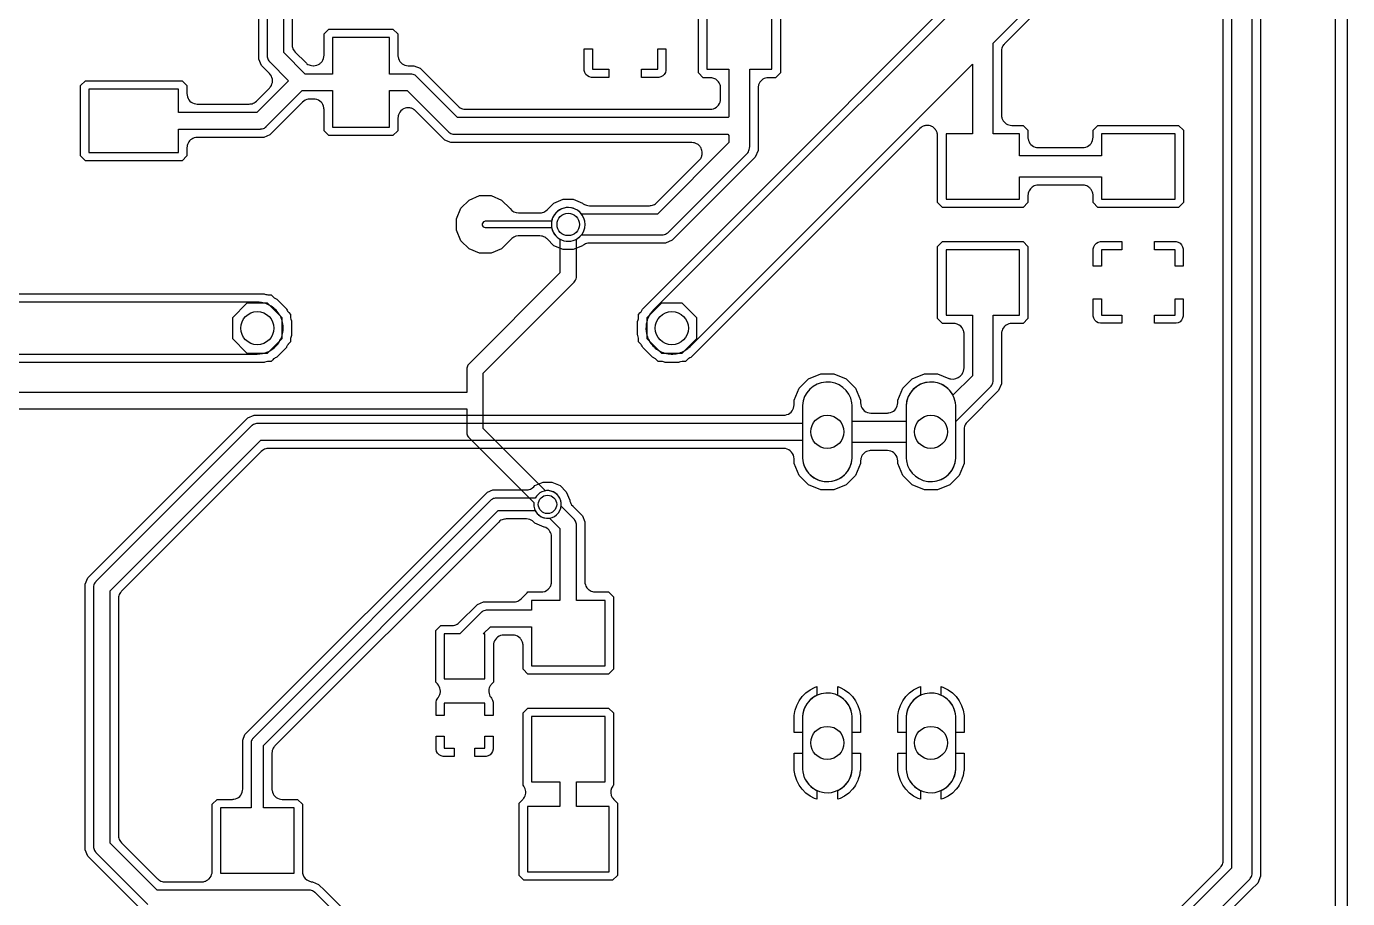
# Model space of a CAD drawing. Header units: millimetres. Extents: x 0 to 85.1, y 3.8 to 100.3.
# Drawn here: x 52.76 to 85.14, y 34.29 to 55.65 of the extents above; entities that cross this region are included whole.
import ezdxf

# ---------------------------------------------------------------- set-up
doc = ezdxf.new("R2010")
doc.units = ezdxf.units.MM

msp = doc.modelspace()

# ---------------------------------------------------------------- linework, layer by layer
at = {"layer": '16_copper'}
msp.add_lwpolyline([(50.503, 46.279), (63.551, 46.279), (63.551, 45.72), (63.552, 45.71), (63.552, 45.7, 0.132342), (63.589, 45.601), (63.595, 45.595, 0.018024), (63.604, 45.583), (63.61, 45.576), (65.198, 43.989), (65.195, 43.964, 1), (65.87, 43.92), (65.87, 43.964, 0.414214), (65.51, 44.279), (65.485, 44.276), (63.957, 45.804), (63.957, 47.16), (66.184, 49.386, 0.157846), (66.241, 49.498), (66.241, 49.506, 0.018059), (66.242, 49.521), (66.243, 49.53), (66.243, 50.441), (66.27, 50.456, 1), (65.81, 51.144), (65.767, 51.111, 0.493145), (65.81, 50.456), (65.837, 50.441), (65.837, 49.614), (63.61, 47.388), (63.604, 47.38), (63.597, 47.373, 0.132344), (63.553, 47.276), (63.553, 47.268, 0.018059), (63.552, 47.253), (63.551, 47.244), (63.551, 46.685), (50.419, 46.685)], format="xyb", dxfattribs=at)
for points in [[(59.03, 48.007), (59.03, 48.513), (58.673, 48.87), (58.167, 48.87), (57.81, 48.513), (57.81, 48.007), (58.167, 47.65), (58.673, 47.65)], [(69.19, 48.007), (69.19, 48.513), (68.833, 48.87), (68.327, 48.87), (67.97, 48.513), (67.97, 48.007), (68.327, 47.65), (68.833, 47.65)]]:
    msp.add_lwpolyline(points, close=True, dxfattribs=at)
for points in [[(72.492, 44.508, 0.349916), (73, 45.076), (73, 46.364), (72.992, 46.432, 0.893655), (71.78, 46.364), (71.78, 45.076), (71.788, 45.008, 0.38172), (72.424, 44.501)], [(75.032, 44.508, 0.349916), (75.54, 45.076), (75.54, 46.364), (75.532, 46.432, 0.893655), (74.32, 46.364), (74.32, 45.076), (74.328, 45.008, 0.38172), (74.964, 44.501)], [(72.492, 36.888, 0.349916), (73, 37.456), (73, 38.744), (72.992, 38.812, 0.893655), (71.78, 38.744), (71.78, 37.456), (71.788, 37.388, 0.38172), (72.424, 36.881)], [(75.032, 36.888, 0.349916), (75.54, 37.456), (75.54, 38.744), (75.532, 38.812, 0.893655), (74.32, 38.744), (74.32, 37.456), (74.328, 37.388, 0.38172), (74.964, 36.881)]]:
    msp.add_lwpolyline(points, format="xyb", close=True, dxfattribs=at)
at = {"layer": '1_copper'}
for points in [[(84.841, 5.804), (84.841, 98.336)], [(83.009, 81.371), (83.009, 34.834), (82.939, 34.665), (82.774, 34.5), (76.371, 28.097)], [(82.296, 81.175), (82.296, 35.03), (75.841, 28.575)]]:
    msp.add_lwpolyline(points, dxfattribs=at)
for points in [[(76.126, 28.141), (82.73, 34.745), (82.742, 34.76), (82.755, 34.775, 0.118893), (82.801, 34.885), (82.804, 34.925, 0.000218), (82.804, 34.925), (82.804, 81.28)], [(75.83, 28.854), (82.017, 35.041), (82.029, 35.056), (82.042, 35.07, 0.118893), (82.088, 35.18), (82.091, 35.22, 0.000218), (82.091, 35.22), (82.091, 80.985)], [(69.434, 56.399), (69.434, 54.599), (69.98, 54.599), (69.98, 53.432), (69.958, 53.419), (69.955, 53.416), (63.33, 53.416), (62.323, 54.424), (62.315, 54.43), (62.308, 54.437, 0.132344), (62.211, 54.481), (62.203, 54.481, 0.018059), (62.188, 54.482), (62.179, 54.483), (61.66, 54.483), (61.66, 55.38), (60.26, 55.38), (60.26, 54.483), (59.596, 54.483), (59.07, 55.009), (59.07, 61.275)], [(59.275, 61.356), (59.275, 55.199), (59.277, 55.18), (59.278, 55.16, 0.118891), (59.324, 55.05), (59.349, 55.02), (59.35, 55.02), (59.35, 55.02), (59.607, 54.763), (59.622, 54.75), (59.636, 54.737, 0.115994), (59.746, 54.691), (59.786, 54.688, 0.000218), (59.786, 54.688), (59.801, 54.688, 0.158205), (59.95, 54.737), (59.964, 54.749), (59.98, 54.762, 0.158654), (60.052, 54.902), (60.055, 54.942, 0.00044), (60.055, 54.942), (60.055, 55.465), (60.175, 55.585), (61.745, 55.585), (61.865, 55.465), (61.865, 54.942), (61.867, 54.921), (61.868, 54.903, 0.325016), (62.079, 54.691), (62.119, 54.688, 0.00044), (62.119, 54.688), (62.26, 54.688), (62.41, 54.626), (63.341, 53.696), (63.355, 53.683), (63.37, 53.67, 0.118893), (63.48, 53.624), (63.52, 53.621, 0.000218), (63.52, 53.621), (69.521, 53.621), (69.541, 53.623), (69.56, 53.624, 0.325016), (69.772, 53.835), (69.775, 53.875, 0.00044), (69.775, 53.875), (69.775, 54.14), (69.774, 54.159), (69.772, 54.179, 0.079055), (69.747, 54.255), (69.738, 54.27), (69.727, 54.289, 0.199138), (69.561, 54.391), (69.521, 54.394, 0.00044), (69.521, 54.394), (69.349, 54.394), (69.229, 54.514), (69.229, 56.488)], [(71.239, 56.484), (71.239, 54.514), (71.119, 54.394), (70.947, 54.394), (70.927, 54.392), (70.908, 54.391, 0.282173), (70.706, 54.219), (70.701, 54.198), (70.696, 54.181, 0.000439), (70.696, 54.18), (70.693, 54.14, 0.00044), (70.693, 54.14), (70.693, 52.614), (70.623, 52.445), (68.589, 50.411), (68.42, 50.341), (66.559, 50.341), (66.54, 50.339), (66.52, 50.338, 0.110944), (66.41, 50.293), (66.393, 50.278), (66.163, 50.183), (65.917, 50.183), (65.69, 50.277), (65.522, 50.444), (65.508, 50.457), (65.493, 50.47, 0.118893), (65.383, 50.516), (65.343, 50.519, 0.000218), (65.343, 50.519), (64.824, 50.519), (64.815, 50.518, 0.224704), (64.619, 50.414), (64.618, 50.413), (64.407, 50.202), (64.148, 50.095), (63.868, 50.095), (63.609, 50.202), (63.41, 50.401), (63.303, 50.66), (63.303, 50.94), (63.41, 51.199), (63.609, 51.398), (63.868, 51.505), (64.148, 51.505), (64.407, 51.398), (64.618, 51.187), (64.618, 51.186, 0.240727), (64.824, 51.081), (65.343, 51.081), (65.362, 51.083), (65.382, 51.084, 0.118891), (65.492, 51.13), (65.522, 51.155), (65.522, 51.156), (65.522, 51.156), (65.69, 51.323), (65.917, 51.417), (66.163, 51.417), (66.393, 51.322), (66.395, 51.321), (66.41, 51.308, 0.118893), (66.52, 51.262), (66.559, 51.259, 0.000218), (66.559, 51.259), (68.034, 51.259), (68.053, 51.261), (68.073, 51.262, 0.118894), (68.183, 51.307), (68.213, 51.333), (68.213, 51.333), (68.213, 51.333), (69.251, 52.371), (69.264, 52.387), (69.277, 52.401), (69.277, 52.401), (69.277, 52.401), (69.286, 52.416), (69.298, 52.435, 0.039464), (69.313, 52.472), (69.317, 52.49), (69.322, 52.511), (69.322, 52.511), (69.322, 52.511), (69.324, 52.529), (69.325, 52.55, 0.118225), (69.298, 52.666), (69.298, 52.666), (69.298, 52.666, 0.039027), (69.277, 52.7), (69.277, 52.7), (69.277, 52.7), (69.265, 52.714), (69.252, 52.73, 0.000222), (69.251, 52.73), (69.237, 52.742), (69.221, 52.756, 0.039465), (69.187, 52.777), (69.17, 52.784), (69.151, 52.792), (69.151, 52.792), (69.151, 52.792, 0.039025), (69.112, 52.802), (69.112, 52.802), (69.112, 52.802), (69.072, 52.805, 0.000658), (69.071, 52.805), (63.165, 52.805), (63.015, 52.867), (62.864, 53.017), (62.864, 53.018), (62.299, 53.583), (62.282, 53.597), (62.269, 53.609), (62.268, 53.609), (62.268, 53.609, 0.039245), (62.234, 53.63), (62.217, 53.637), (62.198, 53.645, 0.039244), (62.159, 53.654), (62.159, 53.654), (62.159, 53.654, 0.157979), (62.004, 53.63), (62.004, 53.63), (62.004, 53.63, 0.039027), (61.97, 53.609), (61.97, 53.609), (61.97, 53.609, 0.15798), (61.878, 53.483), (61.878, 53.483), (61.878, 53.483, 0.039025), (61.868, 53.444), (61.868, 53.444), (61.868, 53.444), (61.865, 53.404, 0.000658), (61.865, 53.404), (61.865, 53.095), (61.745, 52.975), (60.175, 52.975), (60.055, 53.095), (60.055, 53.618), (60.053, 53.637), (60.052, 53.657, 0.325016), (59.841, 53.869), (59.801, 53.872), (59.801, 53.872), (59.801, 53.872), (59.71, 53.872, 0.158205), (59.561, 53.823), (59.531, 53.798), (59.531, 53.797), (59.531, 53.797), (58.727, 52.994), (58.577, 52.932), (56.949, 52.932), (56.929, 52.93), (56.91, 52.929, 0.282173), (56.708, 52.757), (56.703, 52.736), (56.698, 52.718, 0.000439), (56.698, 52.718), (56.695, 52.678, 0.00044), (56.695, 52.678), (56.695, 52.48), (56.575, 52.36), (54.205, 52.36), (54.085, 52.48), (54.085, 54.2), (54.205, 54.32), (56.575, 54.32), (56.695, 54.2), (56.695, 54.002), (56.697, 53.982), (56.698, 53.963, 0.325016), (56.909, 53.751), (56.949, 53.748, 0.00044), (56.949, 53.748), (58.222, 53.748), (58.241, 53.75), (58.261, 53.751, 0.118891), (58.371, 53.797), (58.401, 53.822), (58.401, 53.823), (58.401, 53.823), (58.717, 54.138), (58.73, 54.154), (58.743, 54.168, 0.325016), (58.743, 54.467), (58.717, 54.497, 0.000439), (58.717, 54.498), (58.521, 54.694), (58.459, 54.844), (58.459, 61.001)], [(58.664, 61.191), (58.664, 54.925), (58.665, 54.915), (58.665, 54.905, 0.132342), (58.702, 54.806), (58.708, 54.8, 0.018024), (58.717, 54.788), (58.723, 54.781), (59.187, 54.318), (58.412, 53.543), (56.49, 53.543), (56.49, 54.115), (54.29, 54.115), (54.29, 52.565), (56.49, 52.565), (56.49, 53.137), (58.496, 53.137), (58.506, 53.138), (58.516, 53.138, 0.132342), (58.615, 53.175), (58.621, 53.181, 0.018024), (58.633, 53.19), (58.64, 53.196), (59.52, 54.077), (60.26, 54.077), (60.26, 53.18), (61.66, 53.18), (61.66, 54.077), (62.095, 54.077), (63.102, 53.069), (63.11, 53.063), (63.117, 53.056, 0.132344), (63.214, 53.012), (63.222, 53.012, 0.018059), (63.237, 53.011), (63.246, 53.01), (69.951, 53.01), (69.98, 52.981), (69.98, 52.81), (68.224, 51.054), (66.365, 51.054), (66.351, 51.073, 0.621841), (65.635, 50.881), (65.634, 50.876), (64.008, 50.876), (63.986, 50.873, 0.866051), (64.008, 50.724), (65.634, 50.724), (65.635, 50.719, 0.621841), (66.351, 50.527), (66.365, 50.546), (68.329, 50.546), (68.348, 50.548), (68.368, 50.549, 0.118891), (68.478, 50.594), (68.508, 50.62), (68.509, 50.62), (68.509, 50.62), (70.414, 52.525), (70.426, 52.54), (70.439, 52.555, 0.118893), (70.485, 52.665), (70.488, 52.705, 0.000218), (70.488, 52.705), (70.488, 54.599), (71.034, 54.599), (71.034, 56.399)], [(79.579, 58.071), (76.733, 55.225), (76.721, 55.21), (76.708, 55.196, 0.118893), (76.662, 55.086), (76.659, 55.046, 0.000218), (76.659, 55.046), (76.659, 53.481), (76.661, 53.46), (76.662, 53.442, 0.000439), (76.662, 53.441), (76.667, 53.421), (76.671, 53.403, 0.282171), (76.873, 53.23), (76.913, 53.227, 0.00044), (76.913, 53.227), (77.186, 53.227), (77.306, 53.107), (77.306, 52.935), (77.308, 52.915), (77.31, 52.896, 0.325016), (77.52, 52.684), (77.56, 52.681, 0.00044), (77.56, 52.681), (78.65, 52.681), (78.669, 52.683), (78.689, 52.684, 0.325016), (78.9, 52.895), (78.904, 52.935, 0.00044), (78.904, 52.935), (78.904, 53.107), (79.024, 53.227), (80.996, 53.227), (81.116, 53.107), (81.116, 51.337), (80.996, 51.217), (79.024, 51.217), (78.904, 51.337), (78.904, 51.509), (78.902, 51.529), (78.9, 51.548, 0.079055), (78.876, 51.624), (78.866, 51.64), (78.855, 51.658, 0.000438), (78.855, 51.658), (78.843, 51.672), (78.83, 51.688, 0.000439), (78.829, 51.688), (78.815, 51.7), (78.799, 51.714, 0.118668), (78.69, 51.76), (78.65, 51.763, 0.00044), (78.65, 51.763), (77.56, 51.763), (77.541, 51.761), (77.521, 51.76, 0.240266), (77.334, 51.625), (77.326, 51.605), (77.319, 51.588, 0.039685), (77.31, 51.549), (77.306, 51.509, 0.00044), (77.306, 51.509), (77.306, 51.337), (77.186, 51.217), (75.214, 51.217), (75.094, 51.337), (75.094, 52.972), (75.092, 52.992), (75.09, 53.012, 0.039465), (75.081, 53.051), (75.074, 53.068), (75.066, 53.087), (75.066, 53.087), (75.066, 53.088), (75.057, 53.102), (75.045, 53.121, 0.00022), (75.045, 53.122), (75.033, 53.135), (75.019, 53.152, 0.078834), (74.955, 53.199), (74.935, 53.207), (74.919, 53.214), (74.918, 53.214), (74.918, 53.214, 0.118223), (74.8, 53.223), (74.78, 53.218), (74.762, 53.214), (74.762, 53.214), (74.762, 53.214), (74.741, 53.206), (74.725, 53.199), (74.725, 53.199), (74.725, 53.199, 0.039248), (74.691, 53.178), (74.66, 53.152, 0.000659), (74.66, 53.152), (69.056, 47.548), (69.041, 47.542, 0.098505), (68.959, 47.487), (68.917, 47.445), (68.859, 47.445, 0.01885), (68.84, 47.445), (68.83, 47.443, 0.063078), (68.762, 47.426), (68.747, 47.42), (68.413, 47.42), (68.398, 47.426, 0.098493), (68.301, 47.445), (68.243, 47.445), (68.201, 47.487, 0.018859), (68.187, 47.5), (68.179, 47.506, 0.063069), (68.119, 47.542), (68.104, 47.548), (67.868, 47.784), (67.862, 47.799, 0.098505), (67.807, 47.881), (67.765, 47.923), (67.765, 47.981, 0.01885), (67.765, 48), (67.763, 48.01, 0.063078), (67.746, 48.078), (67.74, 48.093), (67.74, 48.427), (67.746, 48.442, 0.098493), (67.765, 48.539), (67.765, 48.597), (67.807, 48.639, 0.018859), (67.82, 48.653), (67.826, 48.661, 0.063069), (67.862, 48.721), (67.868, 48.736), (77.953, 58.821)], [(78.232, 58.81), (68.131, 48.709), (68.089, 48.662), (68.051, 48.612), (68.024, 48.566, 0.17957), (67.959, 48.13), (67.97, 48.084, 0.055422), (68.023, 47.954), (68.024, 47.953, 0.124665), (68.237, 47.725), (68.273, 47.705, 0.055845), (68.403, 47.65), (68.409, 47.648, 0.124664), (68.721, 47.641), (68.755, 47.65, 0.056163), (68.886, 47.704), (68.896, 47.709, 0.04965), (68.999, 47.782), (69.029, 47.811), (75.946, 54.728), (75.946, 53.022), (75.299, 53.022), (75.299, 51.422), (77.102, 51.422), (77.102, 51.968), (79.109, 51.968), (79.109, 51.422), (80.912, 51.422), (80.912, 53.022), (79.109, 53.022), (79.109, 52.476), (77.102, 52.476), (77.102, 53.022), (76.454, 53.022), (76.454, 55.236), (79.316, 58.098)], [(55.649, 33.944), (54.264, 35.329), (54.202, 35.479), (54.202, 41.991), (54.264, 42.141), (58.189, 46.066), (58.339, 46.128), (71.321, 46.128), (71.341, 46.13), (71.361, 46.131, 0.325016), (71.572, 46.342), (71.575, 46.382, 0.00044), (71.575, 46.382), (71.575, 46.492), (71.699, 46.791), (71.929, 47.02), (72.228, 47.144), (72.552, 47.144), (72.851, 47.02), (73.081, 46.791), (73.205, 46.492), (73.205, 46.433, 0.36847), (73.418, 46.182), (73.458, 46.179, 0.00044), (73.459, 46.179), (73.861, 46.179), (73.881, 46.181), (73.901, 46.182, 0.325016), (74.112, 46.393), (74.115, 46.433), (74.115, 46.433), (74.115, 46.433), (74.115, 46.492), (74.239, 46.791), (74.469, 47.02), (74.768, 47.144), (75.092, 47.144), (75.369, 47.03), (75.378, 47.027, 0.029669), (75.407, 47.017), (75.416, 47.016, 0.23562), (75.646, 47.085), (75.667, 47.106, 0.158205), (75.738, 47.245), (75.741, 47.285, 0.0002), (75.741, 47.285), (75.741, 48.119), (75.74, 48.138), (75.738, 48.158, 0.079055), (75.713, 48.234), (75.704, 48.25), (75.693, 48.268, 0.199138), (75.527, 48.37), (75.487, 48.373, 0.00044), (75.487, 48.373), (75.214, 48.373), (75.094, 48.493), (75.094, 50.263), (75.214, 50.383), (77.186, 50.383), (77.306, 50.263), (77.306, 48.493), (77.186, 48.373), (76.913, 48.373), (76.893, 48.371), (76.874, 48.37, 0.282173), (76.672, 48.198), (76.667, 48.177), (76.662, 48.16, 0.000439), (76.662, 48.159), (76.659, 48.119, 0.00044), (76.659, 48.119), (76.659, 46.899), (76.589, 46.73), (75.819, 45.96), (75.806, 45.945), (75.794, 45.93, 0.118893), (75.748, 45.82), (75.745, 45.78, 0.000218), (75.745, 45.78), (75.745, 44.948), (75.621, 44.649), (75.391, 44.42), (75.092, 44.296), (74.768, 44.296), (74.469, 44.42), (74.239, 44.649), (74.115, 44.948), (74.115, 45.007, 0.36847), (73.902, 45.258), (73.862, 45.261, 0.00044), (73.861, 45.261), (73.459, 45.261), (73.439, 45.259), (73.419, 45.258, 0.282173), (73.217, 45.086), (73.212, 45.065), (73.208, 45.048, 0.000439), (73.208, 45.047), (73.205, 45.007), (73.205, 45.007), (73.205, 45.007), (73.205, 44.948), (73.081, 44.649), (72.851, 44.42), (72.552, 44.296), (72.228, 44.296), (71.929, 44.42), (71.699, 44.649), (71.575, 44.948), (71.575, 45.058, 0.36847), (71.362, 45.309), (71.322, 45.312, 0.00044), (71.321, 45.312), (58.694, 45.312), (58.675, 45.31), (58.655, 45.309, 0.118891), (58.545, 45.263), (58.515, 45.238), (58.515, 45.237), (58.515, 45.237), (55.093, 41.815), (55.08, 41.8), (55.067, 41.786, 0.118893), (55.021, 41.676), (55.018, 41.636, 0.000218), (55.018, 41.636), (55.018, 35.834), (55.02, 35.815), (55.021, 35.795, 0.118891), (55.067, 35.685), (55.092, 35.655), (55.093, 35.655), (55.093, 35.655), (55.975, 34.773), (55.99, 34.76), (56.004, 34.747, 0.118893), (56.114, 34.701), (56.154, 34.698, 0.000218), (56.154, 34.698), (57.059, 34.698), (57.079, 34.7), (57.099, 34.701, 0.079055), (57.175, 34.726), (57.191, 34.736), (57.208, 34.746, 0.000438), (57.209, 34.747), (57.223, 34.759), (57.239, 34.772, 0.158654), (57.31, 34.912), (57.314, 34.952, 0.00044), (57.314, 34.952), (57.314, 36.597), (57.434, 36.717), (57.809, 36.717), (57.828, 36.719), (57.848, 36.72, 0.325016), (58.059, 36.931), (58.063, 36.971, 0.00044), (58.063, 36.971), (58.063, 38.171), (58.117, 38.302), (64.06, 44.245), (64.191, 44.299), (65.017, 44.299), (65.036, 44.301), (65.056, 44.302, 0.118891), (65.166, 44.348), (65.196, 44.374), (65.196, 44.374), (65.197, 44.374), (65.225, 44.402), (65.424, 44.484), (65.64, 44.484), (65.839, 44.402), (65.992, 44.249), (66.078, 44.042), (66.078, 44.042, 0.077956), (66.102, 43.967), (66.102, 43.967), (66.102, 43.967, 0.039247), (66.123, 43.933), (66.149, 43.903), (66.149, 43.902), (66.149, 43.902), (66.236, 43.816), (66.386, 43.665), (66.448, 43.515), (66.448, 42.051), (66.45, 42.031), (66.451, 42.012, 0.158204), (66.522, 41.872), (66.522, 41.872), (66.522, 41.872, 0.038807), (66.552, 41.846), (66.553, 41.846), (66.553, 41.846, 0.118222), (66.662, 41.8), (66.702, 41.797, 0.00044), (66.702, 41.797), (67.026, 41.797), (67.146, 41.677), (67.146, 39.907), (67.026, 39.787), (65.054, 39.787), (64.934, 39.907), (64.934, 40.486), (64.932, 40.505), (64.93, 40.525, 0.039686), (64.921, 40.564), (64.914, 40.581), (64.906, 40.601, 0.039686), (64.885, 40.635), (64.873, 40.649), (64.86, 40.665, 0.158654), (64.72, 40.737), (64.68, 40.74, 0.00044), (64.68, 40.74), (64.459, 40.74), (64.439, 40.738), (64.42, 40.737, 0.325016), (64.208, 40.526), (64.205, 40.486, 0.00044), (64.205, 40.486), (64.205, 39.585), (64.166, 39.546), (64.152, 39.53), (64.14, 39.516, 0.000375), (64.14, 39.516), (64.129, 39.498), (64.12, 39.482), (64.119, 39.482), (64.119, 39.482, 0.263072), (64.14, 39.218), (64.14, 39.218), (64.14, 39.217), (64.158, 39.196), (64.186, 39.147), (64.2, 39.096), (64.2, 38.774), (64, 38.774), (64, 39.07), (63, 39.07), (63, 38.774), (62.8, 38.774), (62.8, 39.096), (62.814, 39.147), (62.842, 39.196), (62.846, 39.201), (62.86, 39.217, 0.078614), (62.896, 39.287), (62.896, 39.288), (62.896, 39.288, 0.039247), (62.905, 39.327), (62.907, 39.345), (62.908, 39.366, 0.158206), (62.86, 39.515), (62.86, 39.515), (62.86, 39.515), (62.834, 39.546, 0.000461), (62.834, 39.546), (62.795, 39.585), (62.795, 40.855), (62.915, 40.975), (63.192, 40.975), (63.211, 40.977), (63.231, 40.978, 0.118891), (63.341, 41.023), (63.371, 41.049), (63.371, 41.049), (63.371, 41.049), (63.816, 41.494), (63.966, 41.556), (64.708, 41.556), (64.727, 41.558), (64.747, 41.559, 0.118891), (64.857, 41.605), (64.887, 41.63, 0.000222), (64.887, 41.631), (65.033, 41.776), (65.054, 41.797), (65.378, 41.797), (65.397, 41.799), (65.417, 41.8, 0.199142), (65.583, 41.901), (65.593, 41.917), (65.604, 41.935, 0.079053), (65.629, 42.011), (65.632, 42.051, 0.00044), (65.632, 42.051), (65.632, 43.146), (65.63, 43.165), (65.629, 43.185, 0.278603), (65.457, 43.387), (65.451, 43.388), (65.225, 43.482), (65.197, 43.51, 0.158205), (65.057, 43.581), (65.017, 43.585, 0.000218), (65.017, 43.585), (64.515, 43.585), (64.496, 43.583), (64.476, 43.582, 0.118891), (64.366, 43.536), (64.336, 43.51), (64.336, 43.51), (64.336, 43.51), (58.852, 38.026), (58.839, 38.011), (58.826, 37.997, 0.118893), (58.781, 37.887), (58.777, 37.847, 0.000218), (58.777, 37.847), (58.777, 36.971), (58.779, 36.951), (58.78, 36.932, 0.325016), (58.991, 36.72), (59.031, 36.717, 0.00044), (59.031, 36.717), (59.406, 36.717), (59.526, 36.597), (59.526, 34.952), (59.528, 34.932), (59.53, 34.913, 0.199142), (59.631, 34.747), (59.647, 34.737), (59.665, 34.726, 0.073678), (59.74, 34.701), (59.769, 34.699), (59.921, 34.636), (60.072, 34.485), (61.155, 33.402)], [(61.104, 33.164), (59.834, 34.434), (59.826, 34.44), (59.819, 34.447, 0.132344), (59.722, 34.491), (59.714, 34.491, 0.018059), (59.699, 34.492), (59.69, 34.493), (55.964, 34.493), (54.813, 35.644), (54.813, 41.826), (58.504, 45.517), (71.78, 45.517), (71.78, 45.076, 0.945417), (73, 45.076), (73, 45.466), (74.32, 45.466), (74.32, 45.076), (74.328, 45.008, 0.893655), (75.54, 45.076), (75.54, 45.97), (76.38, 46.81), (76.392, 46.825), (76.405, 46.84, 0.118893), (76.451, 46.95), (76.454, 46.99, 0.000218), (76.454, 46.99), (76.454, 48.578), (77.102, 48.578), (77.102, 50.178), (75.299, 50.178), (75.299, 48.578), (75.946, 48.578), (75.946, 47.095), (75.468, 46.617), (75.464, 46.625, 0.752577), (74.32, 46.364), (74.32, 45.974), (73, 45.974), (73, 46.364), (72.992, 46.432, 0.893655), (71.78, 46.364), (71.78, 45.923), (58.42, 45.923), (58.41, 45.922), (58.4, 45.922, 0.132342), (58.301, 45.885), (58.295, 45.879, 0.018024), (58.283, 45.87), (58.276, 45.864), (54.466, 42.054), (54.46, 42.046), (54.453, 42.039, 0.132344), (54.409, 41.942), (54.409, 41.934, 0.018059), (54.408, 41.919), (54.407, 41.91), (54.407, 35.56), (54.408, 35.55), (54.408, 35.54, 0.132342), (54.445, 35.441), (54.451, 35.435, 0.018024), (54.46, 35.423), (54.466, 35.416), (55.736, 34.146)], [(40.319, 47.625), (58.42, 47.625), (58.483, 47.628), (58.545, 47.637), (58.596, 47.65, 0.179575), (58.952, 47.913), (58.975, 47.953, 0.055419), (59.03, 48.082), (59.03, 48.084, 0.124663), (59.04, 48.396), (59.03, 48.435, 0.055845), (58.976, 48.566), (58.973, 48.572, 0.124664), (58.758, 48.797), (58.727, 48.815, 0.056161), (58.596, 48.87), (58.586, 48.873, 0.049651), (58.462, 48.894), (58.42, 48.895), (40.319, 48.895)], [(40.553, 49.1), (58.587, 49.1), (58.602, 49.094, 0.098493), (58.699, 49.075), (58.757, 49.075), (58.799, 49.033, 0.018859), (58.813, 49.02), (58.821, 49.014, 0.063069), (58.881, 48.978), (58.896, 48.972), (59.132, 48.736), (59.138, 48.721, 0.098505), (59.193, 48.639), (59.235, 48.597), (59.235, 48.539, 0.01885), (59.235, 48.52), (59.237, 48.51, 0.063078), (59.254, 48.442), (59.26, 48.427), (59.26, 48.093), (59.254, 48.078, 0.098493), (59.235, 47.981), (59.235, 47.923), (59.193, 47.881, 0.018859), (59.18, 47.867), (59.174, 47.859, 0.063069), (59.138, 47.799), (59.132, 47.784), (58.896, 47.548), (58.881, 47.542, 0.098505), (58.799, 47.487), (58.757, 47.445), (58.699, 47.445, 0.01885), (58.68, 47.445), (58.67, 47.443, 0.063078), (58.602, 47.426), (58.587, 47.42), (40.553, 47.42)]]:
    msp.add_lwpolyline(points, format="xyb", dxfattribs=at)
for points in [[(66.608, 54.399), (66.557, 54.413), (66.511, 54.439), (66.474, 54.476), (66.448, 54.522), (66.434, 54.573), (66.434, 55.099), (66.634, 55.099), (66.634, 54.599), (67.034, 54.599), (67.034, 54.399)], [(67.834, 54.399), (67.834, 54.599), (68.234, 54.599), (68.234, 55.099), (68.434, 55.099), (68.434, 54.573), (68.42, 54.522), (68.394, 54.476), (68.357, 54.439), (68.311, 54.413), (68.26, 54.399)], [(78.909, 49.778), (78.909, 50.204), (78.922, 50.255), (78.948, 50.301), (78.986, 50.338), (79.031, 50.364), (79.082, 50.378), (79.61, 50.378), (79.61, 50.178), (79.109, 50.178), (79.109, 49.778)], [(80.912, 49.778), (80.912, 50.178), (80.41, 50.178), (80.41, 50.378), (80.938, 50.378), (80.989, 50.364), (81.034, 50.338), (81.072, 50.301), (81.098, 50.255), (81.111, 50.204), (81.111, 49.778)], [(79.082, 48.378), (79.031, 48.392), (78.986, 48.418), (78.948, 48.455), (78.922, 48.501), (78.909, 48.552), (78.909, 48.978), (79.109, 48.978), (79.109, 48.578), (79.61, 48.578), (79.61, 48.378)], [(80.41, 48.378), (80.41, 48.578), (80.912, 48.578), (80.912, 48.978), (81.111, 48.978), (81.111, 48.552), (81.098, 48.501), (81.072, 48.455), (81.034, 48.418), (80.989, 48.392), (80.938, 48.378)], [(67.04, 36.54), (66.243, 36.54), (66.243, 37.148), (66.942, 37.148), (66.942, 38.748), (65.139, 38.748), (65.139, 37.148), (65.837, 37.148), (65.837, 36.54), (65.04, 36.54), (65.04, 34.94), (67.04, 34.94)], [(62.974, 37.77), (62.923, 37.784), (62.877, 37.81), (62.84, 37.847), (62.814, 37.893), (62.8, 37.944), (62.8, 38.266), (63, 38.266), (63, 37.97), (63.246, 37.97), (63.246, 37.77)], [(63.754, 37.77), (63.754, 37.97), (64, 37.97), (64, 38.266), (64.2, 38.266), (64.2, 37.944), (64.186, 37.893), (64.16, 37.847), (64.123, 37.81), (64.077, 37.784), (64.026, 37.77)]]:
    msp.add_lwpolyline(points, close=True, dxfattribs=at)
for points in [[(59.322, 36.512), (58.572, 36.512), (58.572, 38.037), (64.325, 43.79), (65.23, 43.79), (65.251, 43.754, 0.26795), (65.554, 43.605), (65.579, 43.608), (65.837, 43.35), (65.837, 41.592), (65.139, 41.592), (65.139, 41.351), (64.047, 41.351), (64.037, 41.35), (64.027, 41.35, 0.132342), (63.928, 41.313), (63.922, 41.307, 0.018024), (63.91, 41.298), (63.903, 41.292), (63.382, 40.77), (63, 40.77), (63, 39.67), (64, 39.67), (64, 40.77), (63.956, 40.77), (64.131, 40.945), (65.139, 40.945), (65.139, 39.992), (66.942, 39.992), (66.942, 41.592), (66.243, 41.592), (66.243, 43.434), (66.242, 43.444), (66.242, 43.454, 0.132342), (66.205, 43.553), (66.199, 43.559, 0.018024), (66.19, 43.571), (66.184, 43.578), (65.866, 43.895), (65.87, 43.92, 0.816683), (65.23, 44.094), (64.262, 44.094), (64.256, 44.094), (64.251, 44.094, 0.153128), (64.166, 44.06), (64.154, 44.05), (58.312, 38.208), (58.309, 38.203), (58.304, 38.199, 0.153125), (58.268, 38.116), (58.268, 38.1), (58.268, 36.512), (57.519, 36.512), (57.519, 34.912), (59.322, 34.912)], [(71.58, 38.354), (71.58, 38.4), (71.58, 38.4), (71.58, 38.4), (71.58, 38.773), (71.595, 38.868), (71.595, 38.868), (71.595, 38.868), (71.6, 38.899), (71.64, 39.02), (71.698, 39.134), (71.772, 39.237), (71.863, 39.327), (71.966, 39.402), (72.079, 39.46), (72.136, 39.478), (72.136, 39.264), (72.095, 39.244, 0.257953), (71.78, 38.744), (71.78, 38.354)], [(73, 38.354), (73, 38.744), (72.992, 38.812, 0.228244), (72.685, 39.244), (72.644, 39.264), (72.644, 39.478), (72.701, 39.46), (72.814, 39.402), (72.917, 39.327), (73.008, 39.237), (73.082, 39.134), (73.14, 39.02), (73.18, 38.899), (73.2, 38.773), (73.2, 38.354)], [(74.12, 38.354), (74.12, 38.4), (74.12, 38.4), (74.12, 38.4), (74.12, 38.773), (74.135, 38.868), (74.135, 38.868), (74.135, 38.868), (74.14, 38.899), (74.18, 39.02), (74.238, 39.134), (74.312, 39.237), (74.403, 39.327), (74.506, 39.402), (74.619, 39.46), (74.676, 39.478), (74.676, 39.264), (74.635, 39.244, 0.257953), (74.32, 38.744), (74.32, 38.354)], [(75.54, 38.354), (75.54, 38.744), (75.532, 38.812, 0.228244), (75.225, 39.244), (75.184, 39.264), (75.184, 39.478), (75.241, 39.46), (75.354, 39.402), (75.457, 39.327), (75.548, 39.237), (75.622, 39.134), (75.68, 39.02), (75.72, 38.899), (75.74, 38.773), (75.74, 38.354)], [(64.955, 34.735), (64.835, 34.855), (64.835, 36.625), (64.924, 36.714), (64.937, 36.729), (64.949, 36.744, 0.281696), (64.971, 37.008), (64.971, 37.008), (64.971, 37.008, 0.039245), (64.95, 37.042), (64.934, 37.061), (64.934, 38.833), (65.054, 38.953), (67.026, 38.953), (67.146, 38.833), (67.146, 37.061), (67.144, 37.059), (67.131, 37.043), (67.131, 37.043), (67.13, 37.043, 0.2398), (67.094, 36.815), (67.103, 36.795), (67.109, 36.779), (67.109, 36.778), (67.109, 36.778, 0.039248), (67.13, 36.744), (67.156, 36.714, 0.000446), (67.156, 36.714), (67.245, 36.625), (67.245, 34.855), (67.125, 34.735)], [(72.079, 36.74), (71.966, 36.798), (71.863, 36.873), (71.772, 36.963), (71.698, 37.066), (71.64, 37.18), (71.6, 37.301), (71.58, 37.427), (71.58, 37.846), (71.78, 37.846), (71.78, 37.456), (71.788, 37.388, 0.228244), (72.095, 36.956), (72.136, 36.936), (72.136, 36.722)], [(72.644, 36.936), (72.685, 36.956, 0.257953), (73, 37.456), (73, 37.846), (73.2, 37.846), (73.2, 37.427), (73.199, 37.424, 0.000056), (73.199, 37.424), (73.18, 37.301), (73.15, 37.209), (73.15, 37.209), (73.15, 37.209), (73.14, 37.18), (73.082, 37.066), (73.053, 37.026), (73.053, 37.026), (73.053, 37.025), (73.008, 36.963), (72.917, 36.873), (72.814, 36.798), (72.701, 36.74), (72.644, 36.722)], [(74.619, 36.74), (74.506, 36.798), (74.403, 36.873), (74.312, 36.963), (74.238, 37.066), (74.18, 37.18), (74.14, 37.301), (74.12, 37.427), (74.12, 37.846), (74.32, 37.846), (74.32, 37.456), (74.328, 37.388, 0.228244), (74.635, 36.956), (74.676, 36.936), (74.676, 36.722)], [(75.184, 36.936), (75.225, 36.956, 0.257953), (75.54, 37.456), (75.54, 37.846), (75.74, 37.846), (75.74, 37.427), (75.739, 37.424, 0.000056), (75.739, 37.424), (75.72, 37.301), (75.69, 37.209), (75.69, 37.209), (75.69, 37.209), (75.68, 37.18), (75.622, 37.066), (75.593, 37.026), (75.593, 37.026), (75.593, 37.025), (75.548, 36.963), (75.457, 36.873), (75.354, 36.798), (75.241, 36.74), (75.184, 36.722)]]:
    msp.add_lwpolyline(points, format="xyb", close=True, dxfattribs=at)
at = {"layer": 'drills_PTH'}
for centre in [(58.42, 48.26), (68.58, 48.26), (72.39, 45.72), (74.93, 45.72), (72.39, 38.1), (74.93, 38.1)]:
    msp.add_circle(centre, 0.406, dxfattribs=at)
at = {"layer": 'drills_via_1_16'}
for centre, radius in [((66.04, 50.8), 0.275), ((65.532, 43.942), 0.225)]:
    msp.add_circle(centre, radius, dxfattribs=at)
at = {"layer": 'outline'}
msp.add_lwpolyline([(0, 3.81), (85.141, 3.81), (85.141, 100.32), (0, 100.32), (0, 3.81)], close=True, dxfattribs=at)

doc.saveas('drawing.dxf')
